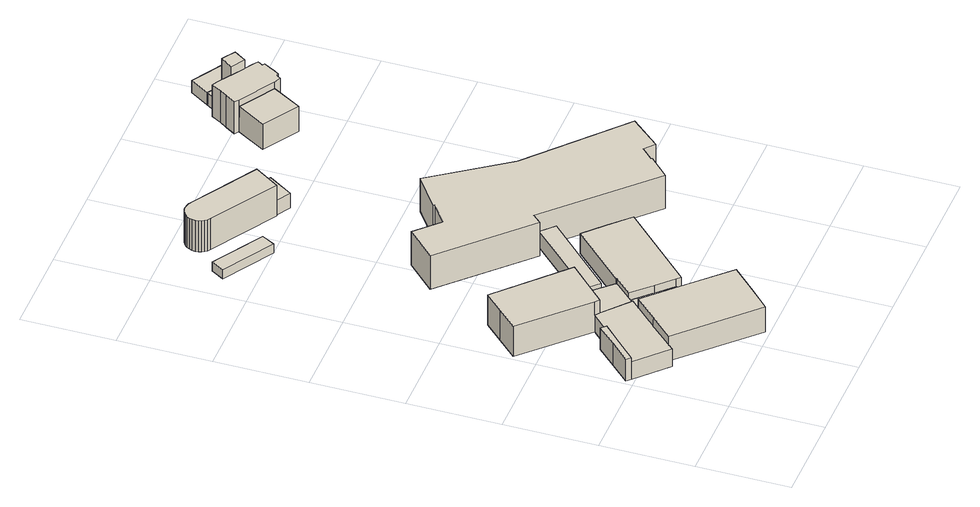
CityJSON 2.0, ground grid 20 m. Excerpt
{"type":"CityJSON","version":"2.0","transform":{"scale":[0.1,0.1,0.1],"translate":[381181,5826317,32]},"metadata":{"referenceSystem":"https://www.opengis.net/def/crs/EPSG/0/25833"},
"CityObjects":{
"building1":{"type":"Building","attributes":{"name":"Schulfarm Insel Scharfenberg","Gemeindeschluessel":"11000012","function":"31001_3021"},"address":[{"country":"Germany","locality":"Berlin","thoroughfareNumber":"103","thoroughfareName":"Schwarzer Weg"}],"children":["building1-1","building1-2","building1-3","building1-4","building1-5","building1-6","building1-7"]},
"building1-1":{"type":"BuildingPart","attributes":{"BezugspunktDach":"2200","measuredHeight":7.27,"storeysAboveGround":2},"parents":["building1"],"geometry":[{"type":"MultiSurface","lod":"1","boundaries":[[[0,1,2,3,4,5,6]],[[7,8,9,10,11,12,13]],[[14,15,16,6,5]],[[17,18,14,7,5,4]],[[9,19,20,21,4,3]],[[10,9,3,2]],[[11,10,2,1]],[[12,11,1,0]],[[13,12,0,6]],[[7,13,16,15,14]],[[8,22,18,17]],[[23,22,7,14,18]],[[24,20,19,9]],[[24,8,25,21,20]]]}]},
"building1-2":{"type":"BuildingPart","attributes":{"BezugspunktDach":"2200","measuredHeight":4.29,"storeysAboveGround":2},"parents":["building1"],"geometry":[{"type":"MultiSurface","lod":"1","boundaries":[[[20,19,26,27,28,21]],[[29,30,31,32,33,34]],[[34,35,36]],[[32,31,26,19]],[[33,32,9,24]],[[34,33,20,24,8]],[[21,37,35,34]],[[29,36,35,38,37,28]],[[30,29,28,27]],[[39,40,26,31]],[[30,27,40,41,39]],[[24,9,19,20]],[[8,24,20,21]]]}]},
"building1-3":{"type":"BuildingPart","attributes":{"BezugspunktDach":"2200","measuredHeight":8.5,"storeysAboveGround":2},"parents":["building1"],"geometry":[{"type":"MultiSurface","lod":"1","boundaries":[[[42,43,44,45,46,47,48,49]],[[50,51,52,53,54,55,56,57]],[[50,57,49,48]],[[51,50,48,47]],[[52,51,47,46]],[[53,52,46,45]],[[58,59,53,54,53,45,44]],[[55,54,44,43],[55,60,58,54]],[[61,62,43,42]],[[57,56,42,49]],[[54,53,59,58]],[[58,60,55,54]],[[56,55,62,61]]]}]},
"building1-4":{"type":"BuildingPart","attributes":{"BezugspunktDach":"2200","measuredHeight":6,"storeysAboveGround":2},"parents":["building1"],"geometry":[{"type":"MultiSurface","lod":"1","boundaries":[[[63,64,65,66,67,68,69,70,71]],[[72,73,74,75,76,77,31,39,29]],[[78,79,71,70]],[[73,72,70,69]],[[74,73,69,68]],[[75,74,68,67]],[[76,75,67,66]],[[77,76,66,65]],[[31,77,65,64]],[[40,26,64,63]],[[28,27,30,27,40,63,71]],[[72,29,28,79,78]],[[39,31,26,40]],[[29,30,27,28]],[[39,40,27,30,80]]]}]},
"building1-5":{"type":"BuildingPart","attributes":{"BezugspunktDach":"2200","measuredHeight":6.29,"storeysAboveGround":2},"parents":["building1"],"geometry":[{"type":"MultiSurface","lod":"1","boundaries":[[[81,82,83,84,85,86]],[[87,88,89,90,91,92]],[[87,92,86,85]],[[88,87,85,84]],[[89,88,84,83]],[[93,94,95,83,82]],[[91,96,93,90,82,81]],[[92,91,81,86]],[[90,97,94,93]],[[97,89,95,94]],[[90,93,96,91]]]}]},
"building1-6":{"type":"BuildingPart","attributes":{"BezugspunktDach":"2200","measuredHeight":6.29,"storeysAboveGround":2},"parents":["building1"],"geometry":[{"type":"MultiSurface","lod":"1","boundaries":[[[98,15,18,17,99,62,61,95,94,96]],[[97,89,56,55,35,34,100,101,102,91]],[[56,89,95,61]],[[103,104,60,62,99]],[[21,37,99,17]],[[100,34,105,8,22]],[[101,100,22,7,13]],[[102,101,15,98]],[[91,102,98,96]],[[97,90,93,94]],[[91,96,93,106,90]],[[89,97,94,95]],[[55,56,61,62]],[[35,55,60,104,103]],[[34,35,37,21]],[[22,8,105,17,18]],[[13,7,14,15]],[[107,18,14,7,22]]]}]},
"building1-7":{"type":"BuildingPart","attributes":{"BezugspunktDach":"2200","measuredHeight":3.77,"storeysAboveGround":2},"parents":["building1"],"geometry":[{"type":"MultiSurface","lod":"1","boundaries":[[[104,78,108,59,60]],[[53,73,72,35,55]],[[73,53,59,108]],[[72,73,108,78]],[[35,37,28,29,79,104]],[[54,58,59,53]],[[55,60,58,54]],[[29,28,37,35]],[[72,78,79,29]],[[55,35,104,60]]]}]},
"building2":{"type":"Building","attributes":{"Gemeindeschluessel":"11000012","BezugspunktDach":"2200","function":"51009_1611","measuredHeight":4.11,"storeysAboveGround":0},"address":[{"country":"Germany","locality":"Berlin"}],"geometry":[{"type":"Solid","lod":"1","boundaries":[[[[109,110,111,112]],[[113,114,115,116]],[[113,116,112,111]],[[114,113,111,110]],[[115,114,110,109]],[[116,115,109,112]]]]}]},
"building3":{"type":"Building","attributes":{"Gemeindeschluessel":"11000012","BezugspunktDach":"2200","function":"51009_1610","measuredHeight":2.65,"storeysAboveGround":0},"address":[{"country":"Germany","locality":"Berlin"}],"geometry":[{"type":"Solid","lod":"1","boundaries":[[[[117,118,119,120]],[[121,122,123,124]],[[121,124,120,119]],[[122,121,119,118]],[[123,122,118,117]],[[124,123,117,120]]]]}]},
"building4":{"type":"Building","attributes":{"Gemeindeschluessel":"11000012","function":"31001_2440"},"address":[{"country":"Germany","locality":"Berlin","thoroughfareNumber":"101 (2)","thoroughfareName":"Schwarzer Weg"}],"children":["building4-1","building4-2"]},
"building4-1":{"type":"BuildingPart","attributes":{"BezugspunktDach":"2200","measuredHeight":7.73,"storeysAboveGround":2},"parents":["building4"],"geometry":[{"type":"MultiSurface","lod":"1","boundaries":[[[125,126,127,128,129,130,131,132,133,134,135,136,137,138,139,140,141,142,143]],[[144,145,146,147,148,149,150,151,152,153,154,155,156,157,158,159,160,161,162]],[[144,162,143,142]],[[145,144,142,141]],[[146,145,141,140]],[[147,146,140,139]],[[148,147,139,138]],[[149,148,138,137]],[[150,149,137,136]],[[151,150,136,135]],[[152,151,135,134]],[[153,152,134,133]],[[154,153,133,132]],[[155,154,132,131]],[[163,164,131,130]],[[156,155,165,166,167]],[[157,156,130,129]],[[158,157,129,128]],[[159,158,128,127]],[[160,159,127,126]],[[161,160,126,125]],[[162,161,125,143]],[[167,166,165,164,163]]]}]},
"building4-2":{"type":"BuildingPart","attributes":{"BezugspunktDach":"2200","measuredHeight":3.62,"storeysAboveGround":2},"parents":["building4"],"geometry":[{"type":"MultiSurface","lod":"1","boundaries":[[[168,169,164,163]],[[166,170,171,167]],[[170,166,164,169]],[[171,170,169,168]],[[167,171,168,163]],[[166,167,172,163,164]]]}]},
"building5":{"type":"Building","attributes":{"Gemeindeschluessel":"11000012","BezugspunktDach":"2200","function":"31001_3021","measuredHeight":8.29,"storeysAboveGround":2},"address":[{"country":"Germany","locality":"Berlin","thoroughfareNumber":"103 (1)","thoroughfareName":"Schwarzer Weg"}],"geometry":[{"type":"Solid","lod":"1","boundaries":[[[[173,174,175,176,177,178,179,180,181,182,183,184,185,186,187]],[[188,189,190,191,192,193,194,195,196,197,198,199,200,201,202]],[[188,202,187,186]],[[189,188,186,185]],[[190,189,185,184]],[[191,190,184,183]],[[192,191,183,182]],[[193,192,182,181]],[[194,193,181,180]],[[195,194,180,179]],[[196,195,179,178]],[[197,196,178,177]],[[198,197,177,176]],[[199,198,176,175]],[[200,199,175,174]],[[201,200,174,173]],[[202,201,173,187]]]]}]},
"building6":{"type":"Building","attributes":{"Gemeindeschluessel":"11000012","function":"31001_1010"},"address":[{"country":"Germany","locality":"Berlin","thoroughfareNumber":"101","thoroughfareName":"Schwarzer Weg"}],"children":["building6-1","building6-2","building6-3","building6-4","building6-5"]},
"building6-1":{"type":"BuildingPart","attributes":{"BezugspunktDach":"2200","measuredHeight":10.28,"storeysAboveGround":3},"parents":["building6"],"geometry":[{"type":"MultiSurface","lod":"1","boundaries":[[[203,204,205,206]],[[207,208,209,210]],[[211,212,206,205]],[[213,214,215,205,204]],[[209,216,213,204,203]],[[217,218,203,206]],[[207,210,212,211]],[[208,207,215,214,213]],[[208,213,216,209]],[[210,209,218,217]]]}]},
"building6-2":{"type":"BuildingPart","attributes":{"BezugspunktDach":"2200","measuredHeight":7.51,"storeysAboveGround":3},"parents":["building6"],"geometry":[{"type":"MultiSurface","lod":"1","boundaries":[[[219,220,221,222,223]],[[224,225,226,227,228]],[[224,228,223,222]],[[225,224,222,229,230]],[[226,225,221,230,231]],[[227,226,220,219]],[[228,227,219,223]],[[230,229,222,221]],[[231,230,221,220]]]}]},
"building6-3":{"type":"BuildingPart","attributes":{"BezugspunktDach":"2200","measuredHeight":4.41,"storeysAboveGround":3},"parents":["building6"],"geometry":[{"type":"MultiSurface","lod":"1","boundaries":[[[214,213,216,232,233,234,235,236]],[[237,238,239,240,241,242,243,244]],[[237,244,236,235]],[[238,237,235,234]],[[239,238,234,233]],[[240,239,233,232]],[[242,241,209,208,213]],[[243,242,208,207]],[[240,245,232,216,241]],[[216,213,208,209]],[[207,208,213,214]],[[246,244,243,247,214,236]]]}]},
"building6-4":{"type":"BuildingPart","attributes":{"BezugspunktDach":"2200","measuredHeight":3.18,"storeysAboveGround":3},"parents":["building6"],"geometry":[{"type":"MultiSurface","lod":"1","boundaries":[[[212,211,248,249]],[[244,243,250,251]],[[244,251,249,248]],[[243,214,236,248,211]],[[250,243,252,207,210,212]],[[236,214,243,244]],[[211,212,210,207,252]],[[251,250,212,249]]]}]},
"building6-5":{"type":"BuildingPart","attributes":{"BezugspunktDach":"2200","measuredHeight":8.61,"storeysAboveGround":3},"parents":["building6"],"geometry":[{"type":"MultiSurface","lod":"1","boundaries":[[[253,254,255,256,257,258,259,260,261,262,263,218,217,264,265,266,267,268]],[[269,270,271,272,273,274,275,276,277,278,279,280,281,282,283,231,229,284]],[[269,284,268,267]],[[270,269,267,266]],[[271,270,266,265]],[[272,271,265,264]],[[212,249,251,250,273,272,264,217]],[[274,273,217,210,209,218]],[[232,216,241,240,285,275,274,218,263]],[[276,275,263,262]],[[277,276,262,261]],[[278,277,261,260]],[[279,278,260,259]],[[280,279,259,258]],[[281,280,258,257]],[[282,281,257,256]],[[283,282,256,255]],[[231,283,255,254]],[[286,222,221,220,254,253]],[[284,229,253,268]],[[250,251,249,212]],[[218,209,210,217]],[[285,240,241,216,232]],[[229,230,221,222,286]],[[230,231,287,220,221]]]}]}
},
"vertices":[
[239,8,70],[285,54,70],[331,101,70],[253,180,70],[181,251,70],[135,204,70],[90,156,70],[135,204,8],[181,251,8],[253,180,8],[331,101,8],[285,54,8],[239,8,8],[90,156,8],[135,204,48],[90,156,48],[90,156,10],[181,251,48],[139,207,48],[253,180,36],[217,216,36],[181,251,36],[139,207,8],[139,207,21],[217,216,8],[181,251,16],
[282,208,36],[246,245,36],[210,281,36],[210,281,5],[246,245,5],[282,208,5],[253,180,5],[217,216,5],[181,251,5],[197,268,5],[203,275,5],[197,268,36],[197,268,9],[250,241,5],[250,241,36],[250,241,34],
[132,324,80],[141,317,80],[181,357,80],[195,371,80],[222,398,80],[84,529,80],[46,490,80],[7,450,80],[46,490,5],[84,529,5],[222,398,5],[195,371,5],[181,357,5],[141,317,5],[132,324,5],[7,450,5],[181,357,43],[195,371,43],[141,317,43],[132,324,48],[141,317,48],
[250,241,55],[282,208,55],[290,200,55],[439,351,55],[397,392,55],[355,432,55],[244,319,55],[245,318,55],[210,281,55],[245,318,5],[244,319,5],[355,432,5],[397,392,5],[439,351,5],[290,200,5],[245,318,43],[210,281,43],[247,244,5],
[15,208,59],[54,247,59],[93,286,59],[84,296,59],[45,256,59],[6,216,59],[45,256,5],[84,296,5],[93,286,5],[54,247,5],[15,208,5],[6,216,5],[54,247,48],[73,266,48],[93,286,48],[15,208,48],[73,266,5],
[80,146,48],[197,268,48],[139,207,5],[90,156,5],[80,146,5],[197,268,24],[197,268,43],[181,251,29],[54,247,39],[139,207,28],
[244,319,43],
[232,346,46],[373,488,46],[346,514,46],[206,371,46],[346,514,5],[373,488,5],[232,346,5],[206,371,5],
[162,1000,25],[178,1028,25],[69,1095,25],[52,1067,25],[69,1095,3],[178,1028,3],[162,1000,3],[52,1067,3],
[118,1140,79],[120,1134,79],[123,1129,79],[127,1124,79],[133,1120,79],[274,1033,79],[309,1086,79],[168,1173,79],[163,1176,79],[156,1178,79],[150,1179,79],[144,1179,79],[138,1177,79],[132,1174,79],[127,1170,79],[123,1165,79],[120,1159,79],[118,1153,79],[117,1147,79],[118,1153,2],[120,1159,2],[123,1165,2],[127,1170,2],[132,1174,2],[138,1177,2],[144,1179,2],[150,1179,2],[156,1178,2],[163,1176,2],[168,1173,2],[309,1086,2],[274,1033,2],[133,1120,2],[127,1124,2],[123,1129,2],[120,1134,2],[118,1140,2],[117,1147,2],[274,1033,41],[309,1086,41],[309,1086,40],[309,1086,5],[274,1033,5],
[304,1015,41],[338,1068,41],[338,1068,5],[304,1015,5],[274,1033,23],
[326,506,85],[343,524,85],[547,323,85],[589,365,85],[587,367,85],[611,391,85],[632,372,85],[688,436,85],[494,610,85],[380,772,85],[308,720,85],[310,718,85],[265,686,85],[216,734,85],[156,674,85],[216,734,2],[265,686,2],[310,718,2],[308,720,2],[380,772,2],[494,610,2],[688,436,2],[632,372,2],[611,391,2],[587,367,2],[589,365,2],[547,323,2],[343,524,2],[326,506,2],[156,674,2],
[592,1210,107],[609,1236,107],[581,1254,107],[563,1228,107],[581,1254,9],[609,1236,9],[592,1210,9],[563,1228,9],[581,1254,40],[563,1228,40],[609,1236,38],[581,1254,38],[581,1254,15],[592,1210,38],[563,1228,86],[592,1210,86],
[534,1078,69],[571,1141,69],[533,1164,69],[495,1188,69],[457,1126,69],[495,1188,6],[533,1164,6],[571,1141,6],[534,1078,6],[457,1126,6],[495,1188,7],[533,1164,7],[571,1141,7],
[608,1200,38],[625,1226,38],[652,1270,38],[578,1315,38],[551,1273,38],[578,1315,8],[652,1270,8],[625,1226,8],[608,1200,8],[592,1210,8],[609,1236,8],[581,1254,8],[551,1273,8],[608,1200,30],[551,1273,11],[581,1254,35],
[551,1273,40],[534,1247,40],[563,1228,8],[534,1247,8],[581,1254,25],
[495,1188,86],[571,1141,86],[585,1134,86],[592,1144,86],[597,1142,86],[603,1152,86],[612,1168,86],[618,1178,86],[613,1181,86],[620,1192,86],[608,1200,86],[534,1247,86],[522,1253,86],[509,1231,86],[499,1216,86],[485,1194,86],[499,1216,7],[509,1231,7],[522,1253,7],[534,1247,7],[563,1228,7],[592,1210,7],[608,1200,7],[620,1192,7],[613,1181,7],[618,1178,7],[612,1168,7],[603,1152,7],[597,1142,7],[592,1144,7],[585,1134,7],[485,1194,7],[608,1200,31],[495,1188,42],[571,1141,54]
]}
